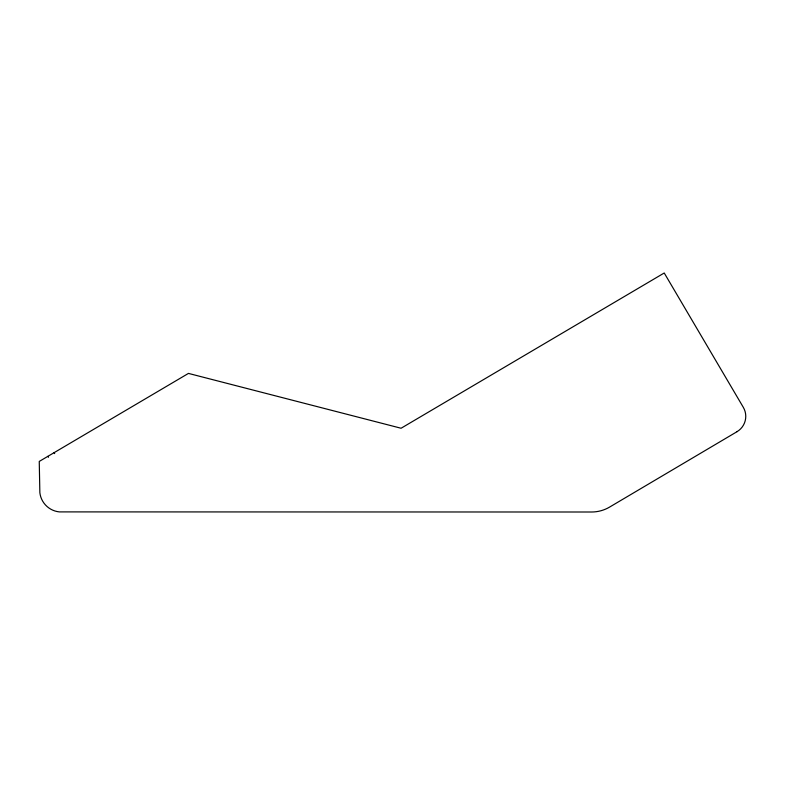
<?xml version="1.0" encoding="UTF-8"?>
<svg xmlns="http://www.w3.org/2000/svg" width="785" height="785" viewBox="0 0 785 785"><rect width="100%" height="100%" fill="white"/><g stroke="black" fill="none" stroke-linecap="round" stroke-linejoin="round"><path stroke-width="1.18" d="M737.017 431.701L609.621 507.071A35.433 35.433 0 0 1 591.576 512.006L59.326 511.898A21.813 21.813 0 0 1 39.858 492.705L39.25 461.433L188.459 373.405L401.076 428.247L664.228 272.994L743.307 407.317A17.8 17.8 0 0 1 737.007 431.681M54.106 452.67L54.665 453.602M47.934 456.311L48.493 457.243"/></g></svg>
